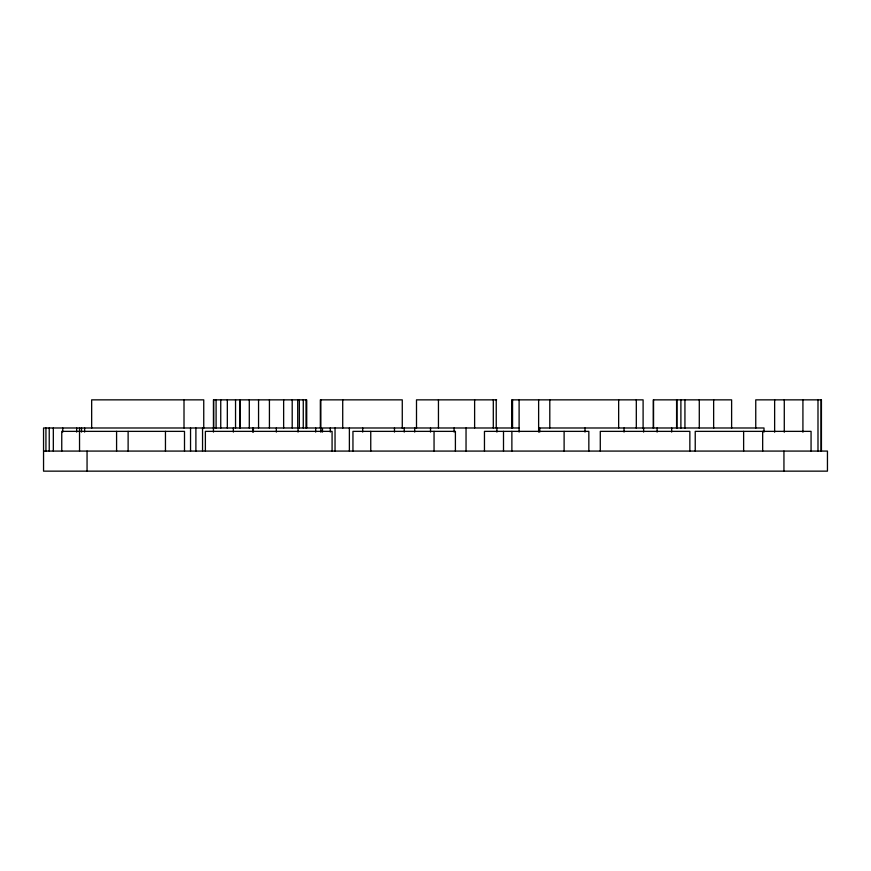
<?xml version="1.0" encoding="UTF-8"?>
<svg xmlns="http://www.w3.org/2000/svg" width="871" height="871" viewBox="0 0 871 871"><rect width="100%" height="100%" fill="white"/><g stroke="black" fill="none" stroke-linecap="round" stroke-linejoin="round"><path stroke-width="1.31" d="M496.644 399.854L416.501 399.854L416.501 428.162M321.53 427.988L43.55 427.988L43.55 471.146L827.45 471.146L827.45 451.08L43.55 451.08M519.105 427.988L322.477 427.988L322.477 432.07M538.626 427.988L763.998 427.988L763.998 432.07M821.429 451.08L821.429 399.854L755.756 399.854L755.756 428.162M821.081 399.854L821.081 451.08M817.989 399.854L817.989 451.08M811.064 451.08L811.064 431.363L695.232 431.363L695.232 451.08M802.92 399.854L802.92 432.201M784.281 399.854L784.281 432.201M783.944 451.08L783.944 471.146M774.635 399.854L774.635 432.201M762.669 431.363L762.669 451.08M743.627 431.363L743.627 451.08M731.618 428.162L731.618 399.854L653.315 399.854L653.315 428.162M713.643 399.854L713.643 428.162M699.282 399.854L699.282 428.162M689.854 451.08L689.854 431.363L600.282 431.363L600.282 451.08M684.933 399.854L684.933 428.162M680.893 399.854L680.893 428.162M676.919 399.854L676.919 428.162M676.593 399.854L676.593 428.162M671.661 427.988L671.661 432.07M657.104 427.988L657.104 432.07M653.555 399.854L653.555 428.162M643.615 427.988L643.615 432.07M643.103 428.162L643.103 399.854L511.93 399.854L511.93 427.988M636.309 399.854L636.309 428.162M624.05 427.988L624.05 432.07M618.65 399.854L618.65 427.988M588.84 451.08L588.84 431.363L484.461 431.363L484.461 451.08M585.007 427.988L585.007 432.07M564.114 431.363L564.114 451.08M549.797 399.854L549.797 427.988M539.726 427.988L539.726 432.07M538.626 399.854L538.626 432.07M519.105 399.854L519.105 432.07M512.551 399.854L512.551 427.988M512.115 399.854L512.115 427.988M511.876 431.363L511.876 451.08M503.503 431.363L503.503 451.08M496.895 427.988L496.895 432.07M496.241 399.854L496.241 427.988M493.302 399.854L493.302 427.988M474.619 399.854L474.619 427.988M466.039 427.988L466.039 451.08M455.402 451.08L455.402 431.363L352.951 431.363L352.951 451.08M454.096 427.988L454.096 432.07M438.451 399.854L438.451 427.988M434.052 431.363L434.052 451.08M430.524 427.988L430.524 432.07M414.694 427.988L414.694 432.07M404.242 427.988L404.242 432.07M402.271 428.162L402.271 399.854L320.343 399.854L320.343 427.988M394.476 427.988L394.476 432.07M370.752 431.363L370.752 451.08M362.684 427.988L362.684 432.07M349.38 427.988L349.38 451.08M342.717 399.854L342.717 428.162M335.041 427.988L335.041 451.08M332.08 451.08L332.08 431.363L205.382 431.363L205.382 451.08M330.305 427.988L330.305 432.07M320.855 399.854L320.855 432.201M315.683 427.988L315.683 432.07M306.636 427.988L306.636 399.854L213.439 399.854L213.449 432.07M306.429 399.854L306.429 427.988M306.276 399.854L306.276 428.162M303.271 399.854L303.271 427.988M299.352 399.854L299.352 427.988M298.067 427.988L298.067 432.07M297.719 399.854L297.719 427.988M292.199 399.854L292.199 427.988M283.641 399.854L283.641 427.988M276.347 427.988L276.347 432.07M269.422 399.854L269.422 427.988M258.556 399.854L258.556 427.988M253.396 427.988L253.396 432.07M252.655 427.988L252.655 432.07M249.291 399.854L249.291 427.988M240.124 399.854L240.124 427.988M239.819 399.854L239.819 427.988M235.54 399.854L235.54 428.162M233.363 427.988L233.363 432.07M227.331 399.854L227.331 428.162M220.744 399.854L220.744 428.162M216.095 399.854L216.095 428.162M213.678 399.854L213.678 427.988M203.749 428.162L203.749 399.854L91.662 399.854L91.662 428.162M202.551 427.988L202.551 451.08M195.899 427.988L195.899 451.08M190.542 427.988L190.542 451.08M184.5 451.08L184.5 431.363L61.754 431.363L61.754 451.08M184.01 399.854L184.01 427.988M165.457 431.363L165.457 451.08M128.124 431.363L128.124 451.08M116.583 431.363L116.583 451.08M87.056 451.08L87.056 471.146M84.618 427.988L84.618 432.07M81.515 427.988L81.515 432.07M79.522 427.988L79.544 451.08M76.659 427.988L76.659 432.07M62.745 427.988L62.745 432.07M53.327 427.988L53.327 451.08M49.233 427.988L49.233 451.08M45.934 427.988L45.934 451.08"/></g></svg>
